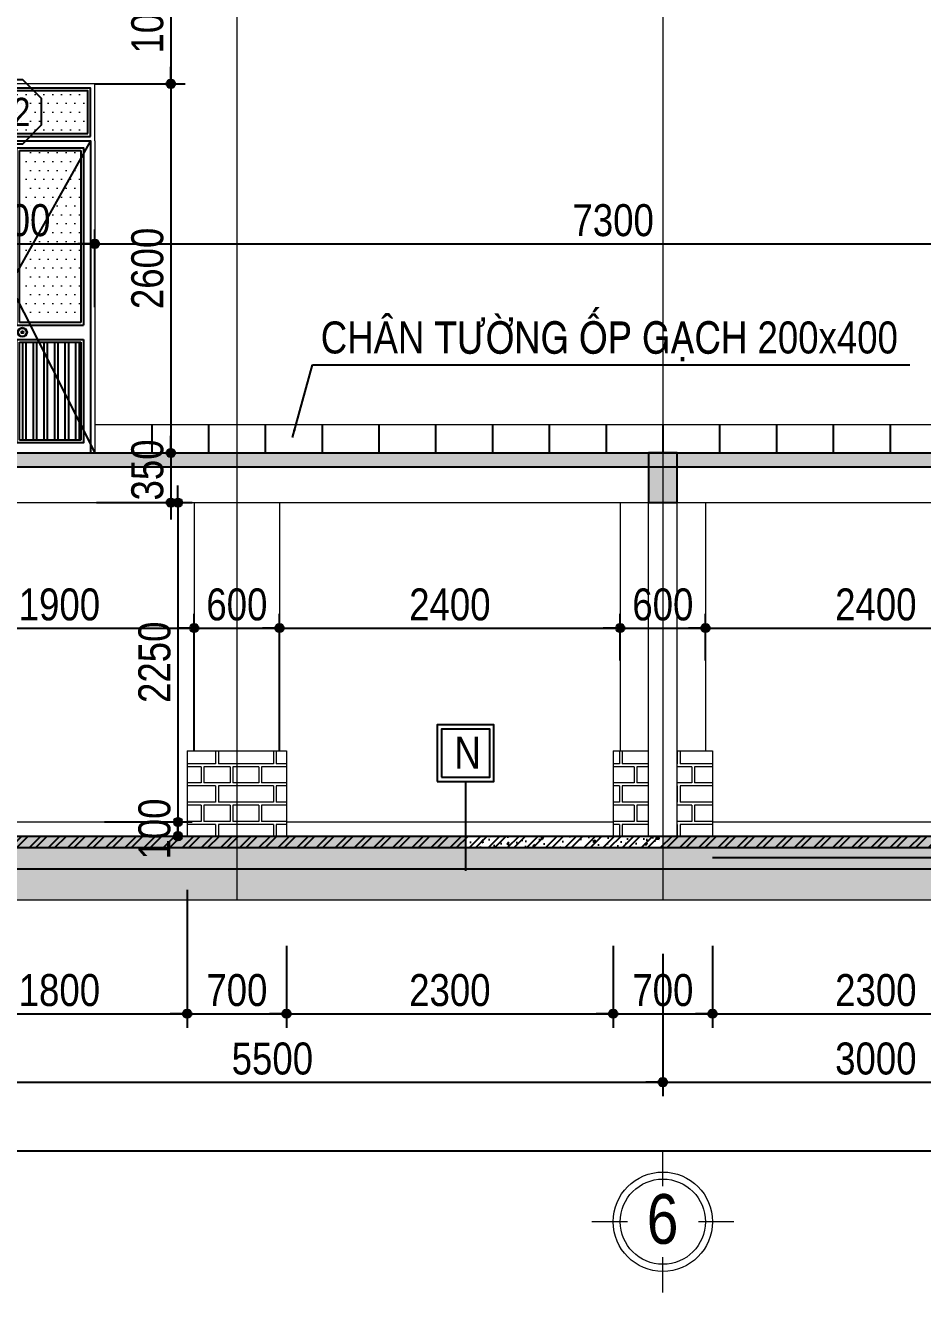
# Model space of a CAD drawing. Extents: x -79995 to 347433, y -157641 to 104789.
# Drawn here: x 6409 to 12728, y -97597 to -88668 of the extents above; entities that cross this region are included whole.
import ezdxf
from ezdxf.enums import TextEntityAlignment as Align

# ---------------------------------------------------------------- set-up
doc = ezdxf.new("R2010")
doc.units = 0
doc.linetypes.add('ACAD_ISO10W100', pattern=[18, 12, -3, 0, -3])
doc.layers.get('0').update_dxf_attribs({"color": 255, "linetype": 'CONTINUOUS'})
doc.layers.get('DEFPOINTS').update_dxf_attribs({"linetype": 'CONTINUOUS'})
for name, color, linetype in [('009', 251, 'CONTINUOUS'), ('04', 4, 'CONTINUOUS'), ('DIM', 1, 'CONTINUOUS'), ('DOOR', 20, 'CONTINUOUS'), ('HACTH', 8, 'CONTINUOUS'), ('HATCH', 8, 'CONTINUOUS'), ('TAGS', 60, 'CONTINUOUS'), ('TEXT', 7, 'CONTINUOUS'), ('TUONG', 131, 'CONTINUOUS')]:
    doc.layers.add(name, color=color, linetype=linetype)
for name, color, linetype, lineweight in [('HACHT', 8, 'CONTINUOUS', 5), ('kinh', 153, 'CONTINUOUS', 13), ('NET-THAY', 2, 'CONTINUOUS', 13), ('TEN TRUC', 3, 'CONTINUOUS', 18), ('TRUC', 24, 'CONTINUOUS', 0)]:
    doc.layers.add(name, color=color, linetype=linetype, lineweight=lineweight)
doc.styles.add('1', font='', dxfattribs={"height": 250})
doc.styles.add('HEL-CONDENSE', font='')
doc.styles.add('HELVECONDENSE', font='')
doc.styles.add('KICHTHUOC', font='', dxfattribs={"width": 0.8})
doc.styles.add('VNI-HELVE-CONDENSEN', font='')
doc.styles.get('1').set_extended_font_data('VNI-Helve-Condense')
doc.styles.get('HEL-CONDENSE').set_extended_font_data('VNI-Helve-Condense')
doc.styles.get('HELVECONDENSE').set_extended_font_data('VNI-Helve-Condense')
doc.styles.get('KICHTHUOC').set_extended_font_data('VNI-Helve-Condense')
doc.styles.get('VNI-HELVE-CONDENSEN').set_extended_font_data('VNI-Helve-Condense')
doc.dimstyles.new('1-100', dxfattribs={"dimtxt": 200, "dimasz": 60, "dimexe": 0, "dimexo": 0, "dimgap": 70, "dimtad": 1, "dimtoh": 1, "dimdec": 0, "dimzin": 9, "dimdsep": 46, "dimtxsty": 'KICHTHUOC', "dimblk": 'KTHUOC', "dimcen": 15, "dimdle": 150, "dimclrd": 256, "dimclre": 256, "dimclrt": 7, "dimadec": 0, "dimazin": 0, "dimtfac": 1, "dimtdec": 0, "dimtix": 1, "dimtmove": 2, "dimatfit": 3, "dimfxl": 1, "dimtolj": 1, "dimtzin": 1, "dimarcsym": 0})
doc.dimstyles.new('D100', dxfattribs={"dimtxt": 225, "dimasz": 1.2, "dimexe": 100, "dimexo": 0, "dimgap": 50, "dimtad": 1, "dimdec": 0, "dimzin": 13, "dimdsep": 46, "dimtxsty": 'HEL-CONDENSE', "dimblk": 'D50', "dimcen": 0, "dimclrd": 1, "dimclre": 1, "dimclrt": 7, "dimadec": 0, "dimazin": 0, "dimtfac": 1, "dimtdec": 0, "dimtmove": 0, "dimatfit": 3, "dimldrblk": 'D50', "dimfxl": 1, "dimtolj": 1, "dimtzin": 13, "dimarcsym": 0})
pattern_1 = [(180, (-1313457.57, -279910.98), (-3e-14, -270.968), [387.35, -19.05]), (180, (-1313457.57, -280025.28), (-3e-14, -270.968), [387.35, -19.05]), (180, (-1313559.17, -280046.46), (-3e-14, -270.968), [184.15, -19.05]), (180, (-1313559.17, -280160.76), (-3e-14, -270.968), [184.15, -19.05]), (270, (-1313457.57, -279910.98), (406.4, -7e-14), [114.3, -156.6672]), (270, (-1313438.5, -279910.98), (406.4, -7e-14), [114.3, -156.6672]), (270, (-1313559.17, -280046.46), (203.2, -4e-14), [114.3, -156.6672]), (270, (-1313540.12, -280046.46), (203.2, -4e-14), [114.3, -156.6672])]
pattern_2 = [(50, (-1313457.57, -279610.98), (182.184669, -15.939086), [19.05, -209.55]), (355, (-1313457.57, -279610.98), (-35.242826, 191.056643), [15.24, -167.64]), (100.451, (-1313442.39, -279612.3), (146.942502, 175.116688), [16.19, -178.09]), (46.1842, (-1313457.57, -279560.18), (271.07904, -42.042328), [28.575, -314.325]), (96.6356, (-1313434.98, -279563.68), (237.404234, 247.425556), [24.285, -267.135]), (351.184, (-1313457.57, -279560.18), (237.404606, 247.42512), [22.86, -251.46]), (21, (-1313432.17, -279572.88), (151.61488, -102.265519), [19.05, -209.55]), (326, (-1313432.17, -279572.88), (61.802028, 184.187966), [15.24, -167.64]), (71.4514, (-1313419.54, -279581.4), (213.41649, 81.922858), [16.19, -178.09]), (37.5, (-1313457.57, -279610.975), (3.0886033, 84.555039), [0, -165.608, 0, -170.18, 0, -168.275]), (7.5, (-1313457.57, -279610.975), (66.8196625, 100.180575), [0, -97.028, 0, -161.798, 0, -64.135]), (327.5, (-1313514.21, -279610.975), (135.590595, -5.728744), [0, -63.5, 0, -198.12, 0, -262.89]), (317.5, (-1313539.61, -279610.98), (148.129181, 25.426491), [0, -82.55, 0, -131.572, 0, -186.69])]
pattern_3 = [(37.5, (-1313457.57, -279610.975), (-3.2000626, 97.8826475), [0, -77.216, 0, -86.36, 0, -82.55]), (7.5, (-1313457.57, -279610.98), (89.904657, 143.36502), [0, -41.656, 0, -69.596, 0, -26.67]), (327.5, (-1313520.05, -279610.975), (158.198474, 0.287437), [0, -25.4, 0, -91.44, 0, -119.38]), (317.5, (-1313520.05, -279610.98), (152.71129, 44.585865), [0, -12.7, 0, -59.944, 0, -68.58])]
pattern_4 = [(45, (-1313457.57, -279610.975), (-67.351921, 67.351921), []), (45, (-1313412.67, -279610.975), (-67.351921, 67.351921), [])]

# ---------------------------------------------------------------- blocks, each defined once
blk = doc.blocks.new('D50')
at = {"layer": 'DIM'}
blk.add_hatch(color=256, dxfattribs=at).paths.add_polyline_path([(25, 0, 1), (-25, 0, 1)])
blk.add_line((25, 0), (100, 0), dxfattribs=at)
blk.add_circle((0, 0), 25, dxfattribs=at)
blk = doc.blocks.new('*D1063')
at = {"layer": 'DEFPOINTS', "color": 0, "transparency": 16777216}
for p in [(5398.5, -95209.6), (10898.5, -95209.6), (10898.5, -96113.6)]:
    blk.add_point(p, dxfattribs=at)
at = {"layer": 'DIM', "color": 1, "lineweight": -2, "transparency": 16777216}
for p, q in [((5398.5, -95209.6), (5398.5, -96213.6)), ((10898.5, -95209.6), (10898.5, -96213.6)), ((5399.7, -96113.6), (10897.3, -96113.6))]:
    blk.add_line(p, q, dxfattribs=at)
at = {"layer": 'DIM', "color": 1, "lineweight": -2, "transparency": 16777216, "xscale": 1.199999999999999, "yscale": 1.199999999999999, "zscale": 1.199999999999999, "rotation": 180}
blk.add_blockref('D50', (5398.5, -96113.6), dxfattribs=at)
at = {"layer": 'DIM', "color": 1, "lineweight": -2, "transparency": 16777216, "xscale": 1.199999999999999, "yscale": 1.199999999999999, "zscale": 1.199999999999999}
blk.add_blockref('D50', (10898.5, -96113.6), dxfattribs=at)
at = {"layer": 'DIM', "color": 7, "transparency": 16777216, "insert": (8148.5, -95948.7), "char_height": 225, "attachment_point": 5, "style": 'HEL-CONDENSE'}
blk.add_mtext('\\A1;5500', dxfattribs=at)
blk = doc.blocks.new('*D1064')
at = {"layer": 'DEFPOINTS', "color": 0, "transparency": 16777216}
for p in [(10898.5, -95209.6), (13898.5, -95209.6), (13898.5, -96113.6)]:
    blk.add_point(p, dxfattribs=at)
at = {"layer": 'DIM', "color": 1, "lineweight": -2, "transparency": 16777216}
for p, q in [((10898.5, -95209.6), (10898.5, -96213.6)), ((13898.5, -95209.6), (13898.5, -96213.6)), ((10899.7, -96113.6), (13897.3, -96113.6))]:
    blk.add_line(p, q, dxfattribs=at)
at = {"layer": 'DIM', "color": 1, "lineweight": -2, "transparency": 16777216, "xscale": 1.199999999999999, "yscale": 1.199999999999999, "zscale": 1.199999999999999, "rotation": 180}
blk.add_blockref('D50', (10898.5, -96113.6), dxfattribs=at)
at = {"layer": 'DIM', "color": 1, "lineweight": -2, "transparency": 16777216, "xscale": 1.199999999999999, "yscale": 1.199999999999999, "zscale": 1.199999999999999}
blk.add_blockref('D50', (13898.5, -96113.6), dxfattribs=at)
at = {"layer": 'DIM', "color": 7, "transparency": 16777216, "insert": (12398.5, -95948.7), "char_height": 225, "attachment_point": 5, "style": 'HEL-CONDENSE'}
blk.add_mtext('\\A1;3000', dxfattribs=at)
blk = doc.blocks.new('*D1066')
at = {"layer": 'DEFPOINTS', "color": 0, "transparency": 16777216}
for p in [(-13101.5, -95209.6), (19898.5, -95209.6), (19898.5, -96597)]:
    blk.add_point(p, dxfattribs=at)
at = {"layer": 'DIM', "color": 1, "lineweight": -2, "transparency": 16777216}
for p, q in [((-13101.5, -95209.6), (-13101.5, -96697)), ((19898.5, -95209.6), (19898.5, -96697)), ((-13100.3, -96597), (19897.3, -96597))]:
    blk.add_line(p, q, dxfattribs=at)
at = {"layer": 'DIM', "color": 1, "lineweight": -2, "transparency": 16777216, "xscale": 1.199999999999999, "yscale": 1.199999999999999, "zscale": 1.199999999999999, "rotation": 180}
blk.add_blockref('D50', (-13101.5, -96597), dxfattribs=at)
at = {"layer": 'DIM', "color": 1, "lineweight": -2, "transparency": 16777216, "xscale": 1.199999999999999, "yscale": 1.199999999999999, "zscale": 1.199999999999999}
blk.add_blockref('D50', (19898.5, -96597), dxfattribs=at)
at = {"layer": 'DIM', "color": 7, "transparency": 16777216, "insert": (3398.5, -96432.1), "char_height": 225, "attachment_point": 5, "style": 'HEL-CONDENSE'}
blk.add_mtext('\\A1;33000', dxfattribs=at)
blk = doc.blocks.new('A$C206177D3')
at = {"layer": 'TEN TRUC', "ltscale": 1000}
for p, q in [((-36.6, 240.1), (-36.6, 490.1)), ((-286.6, -9.9), (-536.6, -9.9)), ((463.4, -9.9), (213.4, -9.9)), ((-36.6, -509.9), (-36.6, -259.9))]:
    blk.add_line(p, q, dxfattribs=at)
blk.add_circle((-36.6, -9.9), 350, dxfattribs=at)
at = {"layer": 'TEN TRUC', "color": 254, "ltscale": 1000}
blk.add_circle((-36.6, -9.9), 300, dxfattribs=at)
blk = doc.blocks.new('KH-CUADI')
at = {"layer": 'TAGS'}
blk.add_lwpolyline([(-124, 300), (-300, 124), (-300, -124), (-124, -300), (124, -300), (300, -124), (300, 124), (124, 300)], close=True, dxfattribs=at)
at = {"layer": 'TAGS', "style": 'VNI-HELVE-CONDENSEN'}
blk.add_attdef('D', text='', height=300, dxfattribs=at).set_placement((0, 0), align=Align.MIDDLE)
blk = doc.blocks.new('7')
at = {"layer": 'HATCH', "ltscale": 0.5}
h = blk.add_hatch(dxfattribs=at)
h.set_pattern_fill('ANSI32', color=256, scale=200, angle=45, style=0)
h.set_pattern_definition([(90, (-531059.8, 53674.22), (-75, 1e-14), []), (90, (-531034.8, 53699.22), (-75, 1e-14), [])])
h.paths.add_polyline_path([(-394.9, -1820), (-530, -1820), (-530, -2510), (-100, -2510), (-100, -2402.5)])
h.paths.add_polyline_path([(-100, -1820), (-394.9, -1820), (-100, -2402.5)], flags=17)
h.paths.add_polyline_path([(-670, -1820), (-805.1, -1820), (-1100, -2402.5), (-1100, -2510), (-670, -2510)])
h.paths.add_polyline_path([(-805.1, -1820), (-1100, -1820), (-1100, -2402.5)])
at = {"layer": 'kinh', "ltscale": 0.5}
h = blk.add_hatch(dxfattribs=at)
h.set_pattern_fill('DOTS', color=256, scale=1000, style=0)
h.set_pattern_definition([(0, (45757.98, -347217.66), (31.25, 62.5), [0, -62.5])])
h.paths.add_polyline_path([(-1140, -60), (-1140, -340), (-60, -340), (-60, -60)])
h = blk.add_hatch(dxfattribs=at)
h.set_pattern_fill('DOTS', color=256, scale=1000, style=0)
h.set_pattern_definition([(0, (45757.98, -347190.17), (31.25, 62.5), [0, -62.5])])
h.paths.add_polyline_path([(-1100, -472.5), (-1100, -1652.5), (-700, -1652.5), (-700, -472.5)])
h.paths.add_polyline_path([(-100, -1652.5), (-100, -472.5), (-500, -472.5), (-500, -1652.5)])
at = {"layer": 'DOOR'}
for p, q in [((-650, -1700), (-1120, -1700)), ((-550, -1700), (-80, -1700)), ((-650, -1800), (-1120, -1800)), ((-550, -1800), (-80, -1800))]:
    blk.add_line(p, q, dxfattribs=at)
for points in [[(-30, -370), (-30, -30), (-1170, -30)], [(-1170, -370), (-1170, -30)], [(-1170, -370), (-30, -370)], [(-600, -2600), (-600, -400), (-1170, -400), (-1170, -2600)], [(-600, -2600), (-600, -400), (-30, -400), (-30, -2600)], [(-650, -1700), (-650, -450), (-1120, -450), (-1120, -1700)], [(-550, -1700), (-550, -450), (-80, -450), (-80, -1700)], [(-1120, -1800), (-1120, -2530), (-650, -2530), (-650, -1800)], [(-80, -1800), (-80, -2530), (-550, -2530), (-550, -1800)]]:
    blk.add_lwpolyline(points, dxfattribs=at)
at = {"layer": 'HACTH'}
blk.add_lwpolyline([(-50, -350), (-50, -50), (-1150, -50), (-1150, -350), (-50, -350)], close=True, dxfattribs=at)
for points in [[(-1170, -400), (-600, -1415), (-1200, -2600)], [(-30, -400), (-600, -1415), (0, -2600)]]:
    blk.add_lwpolyline(points, dxfattribs=at)
for radius in [28.7, 7.25]:
    blk.add_circle((-510.6, -1750), radius, dxfattribs=at)
at = {"layer": 'HATCH'}
for p, q in [((-670, -470), (-1100, -470)), ((-1100, -470), (-1100, -1680)), ((-670, -1680), (-670, -470)), ((-530, -1680), (-530, -470)), ((-530, -470), (-100, -470)), ((-100, -470), (-100, -1680)), ((-1100, -1680), (-670, -1680)), ((-100, -1680), (-530, -1680)), ((-1100, -1820), (-1100, -2510)), ((-670, -1820), (-1100, -1820)), ((-670, -2510), (-670, -1820)), ((-530, -2510), (-530, -1820)), ((-530, -1820), (-100, -1820)), ((-100, -1820), (-100, -2510)), ((-1100, -2510), (-670, -2510)), ((-100, -2510), (-530, -2510))]:
    blk.add_line(p, q, dxfattribs=at)
at = {"layer": 'NET-THAY'}
for p, q in [((-1200, -400), (-1200, -2600)), ((0, -400), (0, -2600)), ((-600, -2600), (-1200, -2600)), ((-600, -2600), (0, -2600))]:
    blk.add_line(p, q, dxfattribs=at)
for points in [[(0, -400), (0, 0), (-1200, 0)], [(-1200, -400), (-1200, 0)], [(-505.4, -1750), (-514.7, -1750)]]:
    blk.add_lwpolyline(points, dxfattribs=at)
blk.add_circle((-510.6, -1750), 35.2, dxfattribs=at)
at = {"layer": 'TAGS', "linetype": 'Continuous'}
ref = blk.add_blockref('KH-CUADI', (-600.1, -196.3), dxfattribs=dict(at, xscale=0.75, yscale=0.75, zscale=0.75, rotation=180))
ref.add_attrib('D', 'Ñ2', dxfattribs={"color": 7, "height": 200, "style": 'VNI-HELVE-CONDENSEN'}).set_placement((-600.1, -196.3), align=Align.MIDDLE)
blk = doc.blocks.new('*D1179')
at = {"layer": 'DEFPOINTS', "color": 0, "linetype": 'Continuous', "transparency": 16777216}
for p in [(7095.8, -88080.7), (6898.5, -89080.7), (7433.8, -89080.7)]:
    blk.add_point(p, dxfattribs=at)
at = {"layer": 'DIM', "color": 1, "linetype": 'Continuous', "lineweight": -2, "transparency": 16777216}
for p, q in [((7095.8, -88080.7), (7533.8, -88080.7)), ((7433.8, -88081.9), (7433.8, -89079.5)), ((6898.5, -89080.7), (7533.8, -89080.7))]:
    blk.add_line(p, q, dxfattribs=at)
at = {"layer": 'DIM', "color": 1, "linetype": 'Continuous', "lineweight": -2, "transparency": 16777216, "xscale": 1.199999999999999, "yscale": 1.199999999999999, "zscale": 1.199999999999999}
for p, rotation in [((7433.8, -88080.7), 90), ((7433.8, -89080.7), 270)]:
    blk.add_blockref('D50', p, dxfattribs=dict(at, rotation=rotation))
at = {"layer": 'DIM', "color": 7, "linetype": 'Continuous', "transparency": 16777216, "insert": (7268.9, -88580.7), "char_height": 225, "attachment_point": 5, "rotation": 90, "style": 'HEL-CONDENSE'}
blk.add_mtext('\\A1;1000', dxfattribs=at)
blk = doc.blocks.new('*D1180')
at = {"layer": 'DEFPOINTS', "color": 0, "linetype": 'Continuous', "transparency": 16777216}
for p in [(6898.5, -89080.7), (7117.9, -91680.7), (7433.8, -91680.7)]:
    blk.add_point(p, dxfattribs=at)
at = {"layer": 'DIM', "color": 1, "linetype": 'Continuous', "lineweight": -2, "transparency": 16777216}
for p, q in [((6898.5, -89080.7), (7533.8, -89080.7)), ((7433.8, -89081.9), (7433.8, -91679.5)), ((7117.9, -91680.7), (7533.8, -91680.7))]:
    blk.add_line(p, q, dxfattribs=at)
at = {"layer": 'DIM', "color": 1, "linetype": 'Continuous', "lineweight": -2, "transparency": 16777216, "xscale": 1.199999999999999, "yscale": 1.199999999999999, "zscale": 1.199999999999999}
for p, rotation in [((7433.8, -89080.7), 90), ((7433.8, -91680.7), 270)]:
    blk.add_blockref('D50', p, dxfattribs=dict(at, rotation=rotation))
at = {"layer": 'DIM', "color": 7, "linetype": 'Continuous', "transparency": 16777216, "insert": (7268.9, -90380.7), "char_height": 225, "attachment_point": 5, "rotation": 90, "style": 'HEL-CONDENSE'}
blk.add_mtext('\\A1;2600', dxfattribs=at)
blk = doc.blocks.new('*D1181')
at = {"layer": 'DEFPOINTS', "color": 0, "linetype": 'Continuous', "transparency": 16777216}
for p in [(7117.9, -91680.7), (6943.6, -92030.7), (7433.8, -92030.7)]:
    blk.add_point(p, dxfattribs=at)
at = {"layer": 'DIM', "color": 1, "linetype": 'Continuous', "lineweight": -2, "transparency": 16777216}
for p, q in [((7117.9, -91680.7), (7533.8, -91680.7)), ((7433.8, -91681.9), (7433.8, -92029.5)), ((6943.6, -92030.7), (7533.8, -92030.7))]:
    blk.add_line(p, q, dxfattribs=at)
at = {"layer": 'DIM', "color": 1, "linetype": 'Continuous', "lineweight": -2, "transparency": 16777216, "xscale": 1.199999999999999, "yscale": 1.199999999999999, "zscale": 1.199999999999999}
for p, rotation in [((7433.8, -91680.7), 90), ((7433.8, -92030.7), 270)]:
    blk.add_blockref('D50', p, dxfattribs=dict(at, rotation=rotation))
at = {"layer": 'DIM', "color": 7, "linetype": 'Continuous', "transparency": 16777216, "insert": (7268.9, -91800.7), "char_height": 225, "attachment_point": 5, "rotation": 90, "style": 'HEL-CONDENSE'}
blk.add_mtext('\\A1;350', dxfattribs=at)
blk = doc.blocks.new('*D1182')
at = {"layer": 'DEFPOINTS', "color": 0, "linetype": 'Continuous', "transparency": 16777216}
for p in [(6909.8, -92030.7), (6965.9, -94280.7), (7483.8, -94280.7)]:
    blk.add_point(p, dxfattribs=at)
at = {"layer": 'DIM', "color": 1, "linetype": 'Continuous', "lineweight": -2, "transparency": 16777216}
for p, q in [((6909.8, -92030.7), (7583.8, -92030.7)), ((7483.8, -92031.9), (7483.8, -94279.5)), ((6965.9, -94280.7), (7583.8, -94280.7))]:
    blk.add_line(p, q, dxfattribs=at)
at = {"layer": 'DIM', "color": 1, "linetype": 'Continuous', "lineweight": -2, "transparency": 16777216, "xscale": 1.199999999999999, "yscale": 1.199999999999999, "zscale": 1.199999999999999}
for p, rotation in [((7483.8, -92030.7), 90), ((7483.8, -94280.7), 270)]:
    blk.add_blockref('D50', p, dxfattribs=dict(at, rotation=rotation))
at = {"layer": 'DIM', "color": 7, "linetype": 'Continuous', "transparency": 16777216, "insert": (7318.9, -93155.7), "char_height": 225, "attachment_point": 5, "rotation": 90, "style": 'HEL-CONDENSE'}
blk.add_mtext('\\A1;2250', dxfattribs=at)
blk = doc.blocks.new('*D1183')
at = {"layer": 'DEFPOINTS', "color": 0, "linetype": 'Continuous', "transparency": 16777216}
for p in [(6965.9, -94280.7), (6965.9, -94380.7), (7483.8, -94380.7)]:
    blk.add_point(p, dxfattribs=at)
at = {"layer": 'DIM', "color": 1, "linetype": 'Continuous', "lineweight": -2, "transparency": 16777216}
for p, q in [((6965.9, -94280.7), (7583.8, -94280.7)), ((7483.8, -94279.5), (7483.8, -94278.3)), ((7483.8, -94280.7), (7483.8, -94380.7)), ((6965.9, -94380.7), (7583.8, -94380.7)), ((7483.8, -94381.9), (7483.8, -94383.1))]:
    blk.add_line(p, q, dxfattribs=at)
at = {"layer": 'DIM', "color": 1, "linetype": 'Continuous', "lineweight": -2, "transparency": 16777216, "xscale": 1.199999999999999, "yscale": 1.199999999999999, "zscale": 1.199999999999999}
for p, rotation in [((7483.8, -94280.7), 270), ((7483.8, -94380.7), 90)]:
    blk.add_blockref('D50', p, dxfattribs=dict(at, rotation=rotation))
at = {"layer": 'DIM', "color": 7, "linetype": 'Continuous', "transparency": 16777216, "insert": (7318.9, -94330.7), "char_height": 225, "attachment_point": 5, "rotation": 90, "style": 'HEL-CONDENSE'}
blk.add_mtext('\\A1;100', dxfattribs=at)
blk = doc.blocks.new('*D1195')
at = {"layer": 'DEFPOINTS', "color": 0, "linetype": 'Continuous', "transparency": 16777216}
for p in [(6898.5, -90207.2), (5698.5, -90403.8), (6898.5, -90654.5)]:
    blk.add_point(p, dxfattribs=at)
at = {"layer": 'DIM', "color": 1, "linetype": 'Continuous', "lineweight": -2, "transparency": 16777216}
for p, q in [((5698.5, -90403.8), (5698.5, -90107.2)), ((6898.5, -90654.5), (6898.5, -90107.2)), ((5699.7, -90207.2), (6897.3, -90207.2))]:
    blk.add_line(p, q, dxfattribs=at)
at = {"layer": 'DIM', "color": 1, "linetype": 'Continuous', "lineweight": -2, "transparency": 16777216, "xscale": 1.199999999999999, "yscale": 1.199999999999999, "zscale": 1.199999999999999, "rotation": 180}
blk.add_blockref('D50', (5698.5, -90207.2), dxfattribs=at)
at = {"layer": 'DIM', "color": 1, "linetype": 'Continuous', "lineweight": -2, "transparency": 16777216, "xscale": 1.199999999999999, "yscale": 1.199999999999999, "zscale": 1.199999999999999}
blk.add_blockref('D50', (6898.5, -90207.2), dxfattribs=at)
at = {"layer": 'DIM', "color": 7, "linetype": 'Continuous', "transparency": 16777216, "insert": (6298.5, -90042.3), "char_height": 225, "attachment_point": 5, "style": 'HEL-CONDENSE'}
blk.add_mtext('\\A1;1200', dxfattribs=at)
blk = doc.blocks.new('*D1196')
at = {"layer": 'DEFPOINTS', "color": 0, "linetype": 'Continuous', "transparency": 16777216}
for p in [(14198.5, -90207.2), (14198.5, -90403.8), (6898.5, -90654.5)]:
    blk.add_point(p, dxfattribs=at)
at = {"layer": 'DIM', "color": 1, "linetype": 'Continuous', "lineweight": -2, "transparency": 16777216}
for p, q in [((6898.5, -90654.5), (6898.5, -90107.2)), ((14198.5, -90403.8), (14198.5, -90107.2)), ((6899.7, -90207.2), (14197.3, -90207.2))]:
    blk.add_line(p, q, dxfattribs=at)
at = {"layer": 'DIM', "color": 1, "linetype": 'Continuous', "lineweight": -2, "transparency": 16777216, "xscale": 1.199999999999999, "yscale": 1.199999999999999, "zscale": 1.199999999999999, "rotation": 180}
blk.add_blockref('D50', (6898.5, -90207.2), dxfattribs=at)
at = {"layer": 'DIM', "color": 1, "linetype": 'Continuous', "lineweight": -2, "transparency": 16777216, "xscale": 1.199999999999999, "yscale": 1.199999999999999, "zscale": 1.199999999999999}
blk.add_blockref('D50', (14198.5, -90207.2), dxfattribs=at)
at = {"layer": 'DIM', "color": 7, "linetype": 'Continuous', "transparency": 16777216, "insert": (10548.5, -90042.3), "char_height": 225, "attachment_point": 5, "style": 'HEL-CONDENSE'}
blk.add_mtext('\\A1;7300', dxfattribs=at)
blk = doc.blocks.new('*D1267')
at = {"layer": 'DEFPOINTS', "color": 0, "linetype": 'Continuous', "transparency": 16777216}
for p in [(7548.5, -94759.6), (5748.5, -95245.6), (7548.5, -95631.5)]:
    blk.add_point(p, dxfattribs=at)
at = {"layer": 'DIM', "color": 1, "linetype": 'Continuous', "lineweight": -2, "transparency": 16777216}
for p, q in [((7548.5, -94759.6), (7548.5, -95731.5)), ((5748.5, -95245.6), (5748.5, -95731.5)), ((5749.7, -95631.5), (7547.3, -95631.5))]:
    blk.add_line(p, q, dxfattribs=at)
at = {"layer": 'DIM', "color": 1, "linetype": 'Continuous', "lineweight": -2, "transparency": 16777216, "xscale": 1.199999999999999, "yscale": 1.199999999999999, "zscale": 1.199999999999999, "rotation": 180}
blk.add_blockref('D50', (5748.5, -95631.5), dxfattribs=at)
at = {"layer": 'DIM', "color": 1, "linetype": 'Continuous', "lineweight": -2, "transparency": 16777216, "xscale": 1.199999999999999, "yscale": 1.199999999999999, "zscale": 1.199999999999999}
blk.add_blockref('D50', (7548.5, -95631.5), dxfattribs=at)
at = {"layer": 'DIM', "color": 7, "linetype": 'Continuous', "transparency": 16777216, "insert": (6648.5, -95466.6), "char_height": 225, "attachment_point": 5, "style": 'HEL-CONDENSE'}
blk.add_mtext('\\A1;1800', dxfattribs=at)
blk = doc.blocks.new('*D1268')
at = {"layer": 'DEFPOINTS', "color": 0, "linetype": 'Continuous', "transparency": 16777216}
for p in [(8248.5, -95154.3), (7548.5, -95245.6), (8248.5, -95631.5)]:
    blk.add_point(p, dxfattribs=at)
at = {"layer": 'DIM', "color": 1, "linetype": 'Continuous', "lineweight": -2, "transparency": 16777216}
for p, q in [((8248.5, -95154.3), (8248.5, -95731.5)), ((7548.5, -95245.6), (7548.5, -95731.5)), ((7549.7, -95631.5), (8247.3, -95631.5))]:
    blk.add_line(p, q, dxfattribs=at)
at = {"layer": 'DIM', "color": 1, "linetype": 'Continuous', "lineweight": -2, "transparency": 16777216, "xscale": 1.199999999999999, "yscale": 1.199999999999999, "zscale": 1.199999999999999, "rotation": 180}
blk.add_blockref('D50', (7548.5, -95631.5), dxfattribs=at)
at = {"layer": 'DIM', "color": 1, "linetype": 'Continuous', "lineweight": -2, "transparency": 16777216, "xscale": 1.199999999999999, "yscale": 1.199999999999999, "zscale": 1.199999999999999}
blk.add_blockref('D50', (8248.5, -95631.5), dxfattribs=at)
at = {"layer": 'DIM', "color": 7, "linetype": 'Continuous', "transparency": 16777216, "insert": (7898.5, -95466.6), "char_height": 225, "attachment_point": 5, "style": 'HEL-CONDENSE'}
blk.add_mtext('\\A1;700', dxfattribs=at)
blk = doc.blocks.new('*D1269')
at = {"layer": 'DEFPOINTS', "color": 0, "linetype": 'Continuous', "transparency": 16777216}
for p in [(8248.5, -95154.3), (10548.5, -95154.3), (10548.5, -95631.5)]:
    blk.add_point(p, dxfattribs=at)
at = {"layer": 'DIM', "color": 1, "linetype": 'Continuous', "lineweight": -2, "transparency": 16777216}
for p, q in [((8248.5, -95154.3), (8248.5, -95731.5)), ((10548.5, -95154.3), (10548.5, -95731.5)), ((8249.7, -95631.5), (10547.3, -95631.5))]:
    blk.add_line(p, q, dxfattribs=at)
at = {"layer": 'DIM', "color": 1, "linetype": 'Continuous', "lineweight": -2, "transparency": 16777216, "xscale": 1.199999999999999, "yscale": 1.199999999999999, "zscale": 1.199999999999999, "rotation": 180}
blk.add_blockref('D50', (8248.5, -95631.5), dxfattribs=at)
at = {"layer": 'DIM', "color": 1, "linetype": 'Continuous', "lineweight": -2, "transparency": 16777216, "xscale": 1.199999999999999, "yscale": 1.199999999999999, "zscale": 1.199999999999999}
blk.add_blockref('D50', (10548.5, -95631.5), dxfattribs=at)
at = {"layer": 'DIM', "color": 7, "linetype": 'Continuous', "transparency": 16777216, "insert": (9398.5, -95466.6), "char_height": 225, "attachment_point": 5, "style": 'HEL-CONDENSE'}
blk.add_mtext('\\A1;2300', dxfattribs=at)
blk = doc.blocks.new('*D1270')
at = {"layer": 'DEFPOINTS', "color": 0, "linetype": 'Continuous', "transparency": 16777216}
for p in [(10548.5, -95154.3), (11248.5, -95154.3), (11248.5, -95631.5)]:
    blk.add_point(p, dxfattribs=at)
at = {"layer": 'DIM', "color": 1, "linetype": 'Continuous', "lineweight": -2, "transparency": 16777216}
for p, q in [((10548.5, -95154.3), (10548.5, -95731.5)), ((11248.5, -95154.3), (11248.5, -95731.5)), ((10549.7, -95631.5), (11247.3, -95631.5))]:
    blk.add_line(p, q, dxfattribs=at)
at = {"layer": 'DIM', "color": 1, "linetype": 'Continuous', "lineweight": -2, "transparency": 16777216, "xscale": 1.199999999999999, "yscale": 1.199999999999999, "zscale": 1.199999999999999, "rotation": 180}
blk.add_blockref('D50', (10548.5, -95631.5), dxfattribs=at)
at = {"layer": 'DIM', "color": 1, "linetype": 'Continuous', "lineweight": -2, "transparency": 16777216, "xscale": 1.199999999999999, "yscale": 1.199999999999999, "zscale": 1.199999999999999}
blk.add_blockref('D50', (11248.5, -95631.5), dxfattribs=at)
at = {"layer": 'DIM', "color": 7, "linetype": 'Continuous', "transparency": 16777216, "insert": (10898.5, -95466.6), "char_height": 225, "attachment_point": 5, "style": 'HEL-CONDENSE'}
blk.add_mtext('\\A1;700', dxfattribs=at)
blk = doc.blocks.new('*D1271')
at = {"layer": 'DEFPOINTS', "color": 0, "linetype": 'Continuous', "transparency": 16777216}
for p in [(11248.5, -95154.3), (13548.5, -95154.3), (13548.5, -95631.5)]:
    blk.add_point(p, dxfattribs=at)
at = {"layer": 'DIM', "color": 1, "linetype": 'Continuous', "lineweight": -2, "transparency": 16777216}
for p, q in [((11248.5, -95154.3), (11248.5, -95731.5)), ((13548.5, -95154.3), (13548.5, -95731.5)), ((11249.7, -95631.5), (13547.3, -95631.5))]:
    blk.add_line(p, q, dxfattribs=at)
at = {"layer": 'DIM', "color": 1, "linetype": 'Continuous', "lineweight": -2, "transparency": 16777216, "xscale": 1.199999999999999, "yscale": 1.199999999999999, "zscale": 1.199999999999999, "rotation": 180}
blk.add_blockref('D50', (11248.5, -95631.5), dxfattribs=at)
at = {"layer": 'DIM', "color": 1, "linetype": 'Continuous', "lineweight": -2, "transparency": 16777216, "xscale": 1.199999999999999, "yscale": 1.199999999999999, "zscale": 1.199999999999999}
blk.add_blockref('D50', (13548.5, -95631.5), dxfattribs=at)
at = {"layer": 'DIM', "color": 7, "linetype": 'Continuous', "transparency": 16777216, "insert": (12398.5, -95466.6), "char_height": 225, "attachment_point": 5, "style": 'HEL-CONDENSE'}
blk.add_mtext('\\A1;2300', dxfattribs=at)
blk = doc.blocks.new('*D1290')
at = {"layer": 'DEFPOINTS', "color": 0, "linetype": 'Continuous', "transparency": 16777216}
for p in [(7598.5, -92914.5), (5698.5, -93780.7), (7598.5, -93780.7)]:
    blk.add_point(p, dxfattribs=at)
at = {"layer": 'DIM', "color": 1, "linetype": 'Continuous', "lineweight": -2, "transparency": 16777216}
for p, q in [((5698.5, -93780.7), (5698.5, -92814.5)), ((7598.5, -93780.7), (7598.5, -92814.5)), ((5699.7, -92914.5), (7597.3, -92914.5))]:
    blk.add_line(p, q, dxfattribs=at)
at = {"layer": 'DIM', "color": 1, "linetype": 'Continuous', "lineweight": -2, "transparency": 16777216, "xscale": 1.199999999999999, "yscale": 1.199999999999999, "zscale": 1.199999999999999, "rotation": 180}
blk.add_blockref('D50', (5698.5, -92914.5), dxfattribs=at)
at = {"layer": 'DIM', "color": 1, "linetype": 'Continuous', "lineweight": -2, "transparency": 16777216, "xscale": 1.199999999999999, "yscale": 1.199999999999999, "zscale": 1.199999999999999}
blk.add_blockref('D50', (7598.5, -92914.5), dxfattribs=at)
at = {"layer": 'DIM', "color": 7, "linetype": 'Continuous', "transparency": 16777216, "insert": (6648.5, -92749.6), "char_height": 225, "attachment_point": 5, "style": 'HEL-CONDENSE'}
blk.add_mtext('\\A1;1900', dxfattribs=at)
blk = doc.blocks.new('*D1291')
at = {"layer": 'DEFPOINTS', "color": 0, "linetype": 'Continuous', "transparency": 16777216}
for p in [(8198.5, -92914.5), (7598.5, -93780.7), (8198.5, -93780.7)]:
    blk.add_point(p, dxfattribs=at)
at = {"layer": 'DIM', "color": 1, "linetype": 'Continuous', "lineweight": -2, "transparency": 16777216}
for p, q in [((7598.5, -93780.7), (7598.5, -92814.5)), ((8198.5, -93780.7), (8198.5, -92814.5)), ((7599.7, -92914.5), (8197.3, -92914.5))]:
    blk.add_line(p, q, dxfattribs=at)
at = {"layer": 'DIM', "color": 1, "linetype": 'Continuous', "lineweight": -2, "transparency": 16777216, "xscale": 1.199999999999999, "yscale": 1.199999999999999, "zscale": 1.199999999999999, "rotation": 180}
blk.add_blockref('D50', (7598.5, -92914.5), dxfattribs=at)
at = {"layer": 'DIM', "color": 1, "linetype": 'Continuous', "lineweight": -2, "transparency": 16777216, "xscale": 1.199999999999999, "yscale": 1.199999999999999, "zscale": 1.199999999999999}
blk.add_blockref('D50', (8198.5, -92914.5), dxfattribs=at)
at = {"layer": 'DIM', "color": 7, "linetype": 'Continuous', "transparency": 16777216, "insert": (7898.5, -92749.6), "char_height": 225, "attachment_point": 5, "style": 'HEL-CONDENSE'}
blk.add_mtext('\\A1;600', dxfattribs=at)
blk = doc.blocks.new('*D1292')
at = {"layer": 'DEFPOINTS', "color": 0, "linetype": 'Continuous', "transparency": 16777216}
for p in [(10598.5, -92914.5), (10598.5, -93144), (8198.5, -93780.7)]:
    blk.add_point(p, dxfattribs=at)
at = {"layer": 'DIM', "color": 1, "linetype": 'Continuous', "lineweight": -2, "transparency": 16777216}
for p, q in [((8198.5, -93780.7), (8198.5, -92814.5)), ((10598.5, -93144), (10598.5, -92814.5)), ((8199.7, -92914.5), (10597.3, -92914.5))]:
    blk.add_line(p, q, dxfattribs=at)
at = {"layer": 'DIM', "color": 1, "linetype": 'Continuous', "lineweight": -2, "transparency": 16777216, "xscale": 1.199999999999999, "yscale": 1.199999999999999, "zscale": 1.199999999999999, "rotation": 180}
blk.add_blockref('D50', (8198.5, -92914.5), dxfattribs=at)
at = {"layer": 'DIM', "color": 1, "linetype": 'Continuous', "lineweight": -2, "transparency": 16777216, "xscale": 1.199999999999999, "yscale": 1.199999999999999, "zscale": 1.199999999999999}
blk.add_blockref('D50', (10598.5, -92914.5), dxfattribs=at)
at = {"layer": 'DIM', "color": 7, "linetype": 'Continuous', "transparency": 16777216, "insert": (9398.5, -92749.6), "char_height": 225, "attachment_point": 5, "style": 'HEL-CONDENSE'}
blk.add_mtext('\\A1;2400', dxfattribs=at)
blk = doc.blocks.new('*D1293')
at = {"layer": 'DEFPOINTS', "color": 0, "linetype": 'Continuous', "transparency": 16777216}
for p in [(11198.5, -92914.5), (10598.5, -93144), (11198.5, -93144)]:
    blk.add_point(p, dxfattribs=at)
at = {"layer": 'DIM', "color": 1, "linetype": 'Continuous', "lineweight": -2, "transparency": 16777216}
for p, q in [((10598.5, -93144), (10598.5, -92814.5)), ((11198.5, -93144), (11198.5, -92814.5)), ((10599.7, -92914.5), (11197.3, -92914.5))]:
    blk.add_line(p, q, dxfattribs=at)
at = {"layer": 'DIM', "color": 1, "linetype": 'Continuous', "lineweight": -2, "transparency": 16777216, "xscale": 1.199999999999999, "yscale": 1.199999999999999, "zscale": 1.199999999999999, "rotation": 180}
blk.add_blockref('D50', (10598.5, -92914.5), dxfattribs=at)
at = {"layer": 'DIM', "color": 1, "linetype": 'Continuous', "lineweight": -2, "transparency": 16777216, "xscale": 1.199999999999999, "yscale": 1.199999999999999, "zscale": 1.199999999999999}
blk.add_blockref('D50', (11198.5, -92914.5), dxfattribs=at)
at = {"layer": 'DIM', "color": 7, "linetype": 'Continuous', "transparency": 16777216, "insert": (10898.5, -92749.6), "char_height": 225, "attachment_point": 5, "style": 'HEL-CONDENSE'}
blk.add_mtext('\\A1;600', dxfattribs=at)
blk = doc.blocks.new('*D1294')
at = {"layer": 'DEFPOINTS', "color": 0, "linetype": 'Continuous', "transparency": 16777216}
for p in [(13598.5, -92914.5), (11198.5, -93144), (13598.5, -93144)]:
    blk.add_point(p, dxfattribs=at)
at = {"layer": 'DIM', "color": 1, "linetype": 'Continuous', "lineweight": -2, "transparency": 16777216}
for p, q in [((11198.5, -93144), (11198.5, -92814.5)), ((13598.5, -93144), (13598.5, -92814.5)), ((11199.7, -92914.5), (13597.3, -92914.5))]:
    blk.add_line(p, q, dxfattribs=at)
at = {"layer": 'DIM', "color": 1, "linetype": 'Continuous', "lineweight": -2, "transparency": 16777216, "xscale": 1.199999999999999, "yscale": 1.199999999999999, "zscale": 1.199999999999999, "rotation": 180}
blk.add_blockref('D50', (11198.5, -92914.5), dxfattribs=at)
at = {"layer": 'DIM', "color": 1, "linetype": 'Continuous', "lineweight": -2, "transparency": 16777216, "xscale": 1.199999999999999, "yscale": 1.199999999999999, "zscale": 1.199999999999999}
blk.add_blockref('D50', (13598.5, -92914.5), dxfattribs=at)
at = {"layer": 'DIM', "color": 7, "linetype": 'Continuous', "transparency": 16777216, "insert": (12398.5, -92749.6), "char_height": 225, "attachment_point": 5, "style": 'HEL-CONDENSE'}
blk.add_mtext('\\A1;2400', dxfattribs=at)
blk = doc.blocks.new('A$C48452AB6')
at = {"layer": 'TAGS'}
blk.add_lwpolyline([(-218.8, -167.6), (181.2, -167.6), (181.2, 232.4), (-218.8, 232.4)], close=True, dxfattribs=at)
at = {"layer": 'TAGS', "color": 8}
blk.add_lwpolyline([(-188.8, -137.6), (151.2, -137.6), (151.2, 202.4), (-188.8, 202.4)], close=True, dxfattribs=at)
at = {"layer": 'TAGS', "style": 'HELVECONDENSE'}
blk.add_attdef('DSFA', (-189, -76.2), '', height=225, dxfattribs=at)
blk = doc.blocks.new('KTHUOC')
at = {"ltscale": 50}
h = blk.add_hatch(color=256, dxfattribs=at)
edge = h.paths.add_edge_path()
edge.add_line((0.28, 0.53), (-0.53, -0.28))
edge.add_arc((-0.41, -0.41), 0.175, 135, 225)
edge.add_arc((-0.41, -0.41), 0.175, 225, 315)
edge.add_line((-0.28, -0.53), (0.53, 0.28))
edge.add_arc((0.41, 0.41), 0.175, 315, 405)
edge.add_arc((0.41, 0.41), 0.175, 45, 135)
for p, q in [((0, -2), (0, 2)), ((-3, 0), (3, 0))]:
    blk.add_line(p, q)
blk.add_lwpolyline([(0.28, 0.53), (-0.53, -0.28, 0.414214), (-0.53, -0.53), (-0.53, -0.53, 0.414214), (-0.28, -0.53), (0.53, 0.28, 0.414214), (0.53, 0.53), (0.53, 0.53, 0.414214)], format="xyb", close=True)

msp = doc.modelspace()

# ---------------------------------------------------------------- hatches: boundary and pattern name
at = {"layer": '009'}
h = msp.add_hatch(dxfattribs=at)
h.set_pattern_fill('ANSI32', color=256, scale=10, style=0)
h.set_pattern_definition(pattern_4)
h.paths.add_polyline_path([(5398.452, -94460.733), (5398.452, -94380.733), (1398.452, -94380.733), (1398.452, -94460.733)])
h.paths.add_polyline_path([(5398.452, -94380.733), (5398.452, -94460.733), (7898.452, -94460.733), (7898.452, -94380.733)])
h.paths.add_polyline_path([(7147.705, -94596.083), (7147.705, -94065.383), (7490.005, -94065.383), (7490.005, -94596.083)], flags=9)
h = msp.add_hatch(dxfattribs=at)
h.set_pattern_fill('ANSI32', color=256, scale=10, style=0)
h.set_pattern_definition(pattern_4)
h.paths.add_polyline_path([(7898.452, -94380.733), (7898.452, -94460.733), (9508.866, -94460.733), (9508.866, -94380.733)])
h.paths.add_polyline_path([(9508.866, -94380.733), (9508.866, -94460.733), (10898.452, -94460.733), (10898.452, -94380.733)])
h.paths.add_polyline_path([(10898.452, -94380.733), (10898.452, -94460.733), (13898.452, -94460.733), (13898.452, -94380.733)])
h = msp.add_hatch(dxfattribs=at)
h.set_pattern_fill('AR-HBONE', color=256, style=0)
h.set_pattern_definition([(45, (-1313457.57, -279610.98), (1e-14, 143.684098), [304.8, -101.6]), (135, (-1313385.73, -279539.13), (1e-14, 143.684098), [304.8, -101.6])])
h.paths.add_polyline_path([(-14701.548, -94830.733), (-14701.548, -94610.733), (-15386.532, -94610.733), (-15386.532, -94830.733)])
h.paths.add_polyline_path([(20998.452, -94830.733), (20998.452, -94610.733), (-14201.548, -94610.733), (-14201.548, -94830.733)])
h.paths.add_polyline_path([(21498.452, -94610.733), (21498.452, -94830.733), (21808.188, -94830.733), (21808.188, -94610.733)])
at = {"layer": '04'}
h = msp.add_hatch(dxfattribs=at)
h.set_pattern_fill('AR-CONC', color=256, style=0)
h.set_pattern_definition(pattern_2)
h.paths.add_polyline_path([(5398.452, -94380.733), (1398.452, -94380.733), (1398.452, -94460.733), (5398.452, -94460.733)])
h.paths.add_polyline_path([(7898.452, -94380.733), (5398.452, -94380.733), (5398.452, -94460.733), (7898.452, -94460.733)])
h.paths.add_polyline_path([(9508.866, -94380.733), (7898.452, -94380.733), (7898.452, -94460.733), (9508.866, -94460.733)])
h.paths.add_polyline_path([(13898.452, -94380.733), (10898.452, -94380.733), (10898.452, -94460.733), (13898.452, -94460.733)])
h.paths.add_polyline_path([(7147.705, -94596.083), (7147.705, -94065.383), (7490.005, -94065.383), (7490.005, -94596.083)], flags=9)
h = msp.add_hatch(dxfattribs=at)
h.set_pattern_fill('AR-SAND', color=256, scale=2, style=0)
h.set_pattern_definition(pattern_3)
h.paths.add_polyline_path([(1398.452, -94460.733), (1398.452, -94610.733), (5398.452, -94610.733), (5398.452, -94460.733)])
h.paths.add_polyline_path([(5398.452, -94460.733), (5398.452, -94610.733), (7898.452, -94610.733), (7898.452, -94460.733)])
h.paths.add_polyline_path([(9508.866, -94610.733), (9508.866, -94460.733), (7898.452, -94460.733), (7898.452, -94610.733)])
h.paths.add_polyline_path([(9508.866, -94460.733), (9508.866, -94610.733), (10898.452, -94610.733), (10898.452, -94460.733)])
h.paths.add_polyline_path([(7147.705, -94596.083), (7147.705, -94065.383), (7490.005, -94065.383), (7490.005, -94596.083)], flags=9)
h = msp.add_hatch(dxfattribs=at)
h.set_pattern_fill('AR-CONC', color=256, style=0)
h.set_pattern_definition(pattern_2)
h.paths.add_polyline_path([(10898.452, -94460.733), (10898.452, -94380.733), (9508.866, -94380.733), (9508.866, -94460.733)])
h = msp.add_hatch(dxfattribs=at)
h.set_pattern_fill('AR-SAND', color=256, scale=2, style=0)
h.set_pattern_definition(pattern_3)
h.paths.add_polyline_path([(10898.452, -94460.733), (10898.452, -94610.733), (13898.452, -94610.733), (13898.452, -94460.733)])
h.paths.add_polyline_path([(19798.452, -94610.733), (19798.452, -94530.733), (19798.452, -94460.733), (13898.452, -94460.733), (13898.452, -94610.733)])
at = {"layer": 'HACHT'}
h = msp.add_hatch(dxfattribs=at)
h.set_pattern_fill('AR-BRELM', color=256, scale=2, angle=180, style=0)
h.set_pattern_definition(pattern_1)
h.paths.add_polyline_path([(8248.452, -94380.733), (8248.452, -93780.733), (7898.452, -93780.733), (7898.452, -94380.733)])
h.paths.add_polyline_path([(7548.452, -93780.733), (7548.452, -94380.733), (7898.452, -94380.733), (7898.452, -93780.733)])
h = msp.add_hatch(dxfattribs=at)
h.set_pattern_fill('AR-BRELM', color=256, scale=2, angle=180, style=0)
h.set_pattern_definition(pattern_1)
h.paths.add_polyline_path([(10548.452, -93780.733), (10548.452, -94380.733), (10798.452, -94380.733), (10798.452, -93780.733)])
h.paths.add_polyline_path([(11248.452, -94380.733), (11248.452, -93780.733), (10998.452, -93780.733), (10998.452, -94380.733)])
at = {"layer": 'TUONG'}
msp.add_hatch(color=256, dxfattribs=at).paths.add_polyline_path([(-13201.548, -91680.733), (19998.452, -91680.733), (19998.452, -91780.733), (-13201.548, -91780.733)])

# ---------------------------------------------------------------- linework, layer by layer
at = {"layer": '04'}
for p, q in [((-13001.548, -94380.733), (19898.452, -94380.733)), ((-13001.548, -94460.733), (19798.452, -94460.733))]:
    msp.add_line(p, q, dxfattribs=at)
at = {"layer": 'DOOR'}
for p, q in [((7298.448, -91480.733), (7298.448, -91680.733)), ((7698.448, -91480.733), (7698.448, -91680.733)), ((7698.448, -91480.733), (7698.448, -91680.733)), ((8098.448, -91480.733), (8098.448, -91680.733)), ((8498.448, -91480.733), (8498.448, -91680.733)), ((8898.448, -91480.733), (8898.448, -91680.733)), ((9298.448, -91480.733), (9298.448, -91680.733)), ((9698.444, -91480.733), (9698.444, -91680.733)), ((10098.444, -91480.733), (10098.444, -91680.733)), ((10098.444, -91480.733), (10098.444, -91680.733)), ((10498.444, -91480.733), (10498.444, -91680.733)), ((10898.444, -91480.733), (10898.444, -91680.733)), ((11298.444, -91480.733), (11298.444, -91680.733)), ((11698.444, -91480.733), (11698.444, -91680.733)), ((12098.44, -91480.733), (12098.44, -91680.733)), ((12498.44, -91480.733), (12498.44, -91680.733)), ((12498.44, -91480.733), (12498.44, -91680.733))]:
    msp.add_line(p, q, dxfattribs=at)
at = {"layer": 'HATCH'}
msp.add_lwpolyline([(11248.452, -94530.733), (13698.452, -94530.733)], dxfattribs=at)
at = {"layer": 'NET-THAY'}
for p, q in [((6898.452, -91480.733), (19798.452, -91480.733)), ((10798.452, -94380.733), (10798.452, -92030.733)), ((10998.452, -94380.733), (10998.452, -92030.733)), ((5748.452, -94280.733), (7548.452, -94280.733)), ((8248.452, -94280.733), (10548.452, -94280.733)), ((11248.452, -94280.733), (13548.452, -94280.733))]:
    msp.add_line(p, q, dxfattribs=at)
for points in [[(-13001.548, -92030.733), (19998.452, -92030.733)], [(7598.452, -92030.733), (7598.452, -93780.733)], [(8198.452, -92030.733), (8198.452, -93780.733)], [(10598.452, -92030.733), (10598.452, -93780.733)], [(11198.452, -92030.733), (11198.452, -93780.733)], [(7548.452, -93780.733), (7548.452, -94380.733)], [(7548.452, -93780.733), (8248.452, -93780.733)], [(8248.452, -93780.733), (8248.452, -94380.733)], [(10548.452, -93780.733), (10548.452, -94380.733)], [(10548.452, -93780.733), (10798.452, -93780.733)], [(10998.452, -93780.733), (11248.452, -93780.733)], [(11248.452, -93780.733), (11248.452, -94380.733)], [(19998.452, -94380.733), (5398.452, -94380.733)]]:
    msp.add_lwpolyline(points, dxfattribs=at)
at = {"layer": 'TEXT'}
msp.add_line((9508.866, -93996.169), (9508.866, -94624.403), dxfattribs=at)
at = {"layer": 'TRUC', "linetype": 'ACAD_ISO10W100', "ltscale": 0.2}
msp.add_lwpolyline([(-15386.532, -80769.167), (21808.188, -80769.167), (21808.188, -94830.733), (-15386.532, -94830.733)], close=True, dxfattribs=at)
for points in [[(7898.452, -80769.167), (7898.452, -94830.733)], [(10898.452, -80769.167), (10898.452, -94830.733)], [(-15386.532, -91680.733), (19998.452, -91680.733)], [(-15386.532, -91680.733), (21808.188, -91680.733)], [(-15386.532, -94380.733), (21808.188, -94380.733)]]:
    msp.add_lwpolyline(points, dxfattribs=at)
at = {"layer": 'TUONG', "color": 4}
msp.add_line((10798.452, -91830.733), (10798.452, -92030.733), dxfattribs=at)
at = {"layer": 'TUONG'}
msp.add_lwpolyline([(-13201.548, -91680.733), (19998.452, -91680.733), (19998.452, -91780.733), (-13201.548, -91780.733)], close=True, dxfattribs=at)
at = {"layer": 'TUONG', "color": 4}
msp.add_lwpolyline([(10998.452, -91680.733), (10798.452, -91680.733), (10798.452, -92030.733), (10998.452, -92030.733)], close=True, dxfattribs=at)
msp.add_lwpolyline([(-14201.548, -94610.733), (20998.452, -94610.733)], dxfattribs=at)
at = {"layer": 'TUONG'}
msp.add_trace([(10998.452, -92030.733), (10798.452, -92030.733), (10998.452, -91680.733), (10798.452, -91680.733)], dxfattribs=at)

# ---------------------------------------------------------------- block references
at = {"layer": 'DOOR'}
msp.add_blockref('7', (6898.452, -89080.733), dxfattribs=at)
at = {"layer": 'TAGS'}
ref = msp.add_blockref('A$C48452AB6', (9527.648, -93828.558), dxfattribs=at)
ref.add_attrib('DSFA', 'N', (9430.834, -93905.712), dxfattribs={"height": 225, "style": 'HELVECONDENSE'})
at = {"layer": 'TAGS', "ltscale": 1000}
ref = msp.add_blockref('A$C206177D3', (10935.074, -97087.101), dxfattribs=at)
ref.add_attrib('A', '6', dxfattribs={"color": 7, "ltscale": 1000, "height": 350, "style": 'VNI-HELVE-CONDENSEN'}).set_placement((10896.77, -97252.739), align=Align.CENTER)

# ---------------------------------------------------------------- texts
at = {"layer": 'TEXT', "insert": (10521.661, -90754.659), "char_height": 225, "attachment_point": 2, "style": '1'}
msp.add_mtext('CHAÂN TÖÔØNG OÁP GAÏCH 200x400', dxfattribs=at)

# ---------------------------------------------------------------- dimensions: what is measured, and where the dimension line sits
at = {"layer": 'DIM', "linetype": 'Continuous'}
for base, p1, p2, picture, middle in [((7433.755, -89080.733), (7095.807, -88080.733), (6898.452, -89080.733), '*D1179', (7268.855, -88580.733)), ((7433.755, -91680.733), (6898.452, -89080.733), (7117.94, -91680.733), '*D1180', (7268.855, -90380.733)), ((7483.755, -94280.733), (6909.807, -92030.733), (6965.887, -94280.733), '*D1182', (7318.855, -93155.733))]:
    dim = msp.add_linear_dim(base=base, p1=p1, p2=p2, angle=90, dimstyle='D100', override={"dimtmove": 1}, dxfattribs=at)
    dim.commit()
    dim.dimension.update_dxf_attribs({"geometry": picture, "text_midpoint": middle})
for base, p1, p2, picture, middle in [((6898.452, -90207.237), (5698.452, -90403.804), (6898.452, -90654.488), '*D1195', (6298.452, -90042.337)), ((14198.452, -90207.237), (6898.452, -90654.488), (14198.452, -90403.804), '*D1196', (10548.452, -90042.337)), ((7598.452, -92914.465), (5698.452, -93780.733), (7598.452, -93780.733), '*D1290', (6648.452, -92749.565)), ((8198.452, -92914.465), (7598.452, -93780.733), (8198.452, -93780.733), '*D1291', (7898.452, -92749.565)), ((10598.452, -92914.465), (8198.452, -93780.733), (10598.452, -93144.019), '*D1292', (9398.452, -92749.565)), ((11198.452, -92914.465), (10598.452, -93144.019), (11198.452, -93144.019), '*D1293', (10898.452, -92749.565)), ((13598.452, -92914.465), (11198.452, -93144.019), (13598.452, -93144.019), '*D1294', (12398.452, -92749.565)), ((7548.452, -95631.539), (5748.452, -95245.587), (7548.452, -94759.635), '*D1267', (6648.452, -95466.639)), ((8248.452, -95631.539), (7548.452, -95245.587), (8248.452, -95154.252), '*D1268', (7898.452, -95466.639)), ((10548.452, -95631.539), (8248.452, -95154.252), (10548.452, -95154.252), '*D1269', (9398.452, -95466.639)), ((11248.452, -95631.539), (10548.452, -95154.252), (11248.452, -95154.252), '*D1270', (10898.452, -95466.639)), ((13548.452, -95631.539), (11248.452, -95154.252), (13548.452, -95154.252), '*D1271', (12398.452, -95466.639))]:
    dim = msp.add_linear_dim(base=base, p1=p1, p2=p2, dimstyle='D100', override={"dimtmove": 1}, dxfattribs=at)
    dim.commit()
    dim.dimension.update_dxf_attribs({"geometry": picture, "text_midpoint": middle})
for base, p1, p2, picture, middle in [((7433.755, -92030.733), (7117.94, -91680.733), (6943.557, -92030.733), '*D1181', (7433.755, -91800.733)), ((7483.755, -94380.733), (6965.887, -94280.733), (6965.887, -94380.733), '*D1183', (7483.755, -94330.733))]:
    dim = msp.add_linear_dim(base=base, p1=p1, p2=p2, angle=90, dimstyle='D100', override={"dimtmove": 1}, dxfattribs=at)
    dim.commit()
    dim.dimension.update_dxf_attribs({"geometry": picture, "text_midpoint": middle, "dimtype": 160})
at = {"layer": 'DIM'}
dim = msp.add_aligned_dim(p1=(-13101.548, -95209.635), p2=(19898.452, -95209.635), distance=-1387.32, dimstyle='D100', dxfattribs=at)
dim.commit()
dim.dimension.update_dxf_attribs({"geometry": '*D1066', "text_midpoint": (3398.452, -96432.055)})
for base, p1, p2, picture, middle in [((10898.452, -96113.596), (5398.452, -95209.635), (10898.452, -95209.635), '*D1063', (8148.452, -95948.696)), ((13898.452, -96113.596), (10898.452, -95209.635), (13898.452, -95209.635), '*D1064', (12398.452, -95948.696))]:
    dim = msp.add_linear_dim(base=base, p1=p1, p2=p2, angle=180, dimstyle='D100', override={"dimtmove": 1}, dxfattribs=at)
    dim.commit()
    dim.dimension.update_dxf_attribs({"geometry": picture, "text_midpoint": middle})

# ---------------------------------------------------------------- leaders
msp.add_leader([(8289.373, -91571.505), (8430.825, -91059.576), (12637.277, -91059.576)], dimstyle='1-100', override={"dimgap": 70, "dimtad": 0})

doc.saveas('drawing.dxf')
